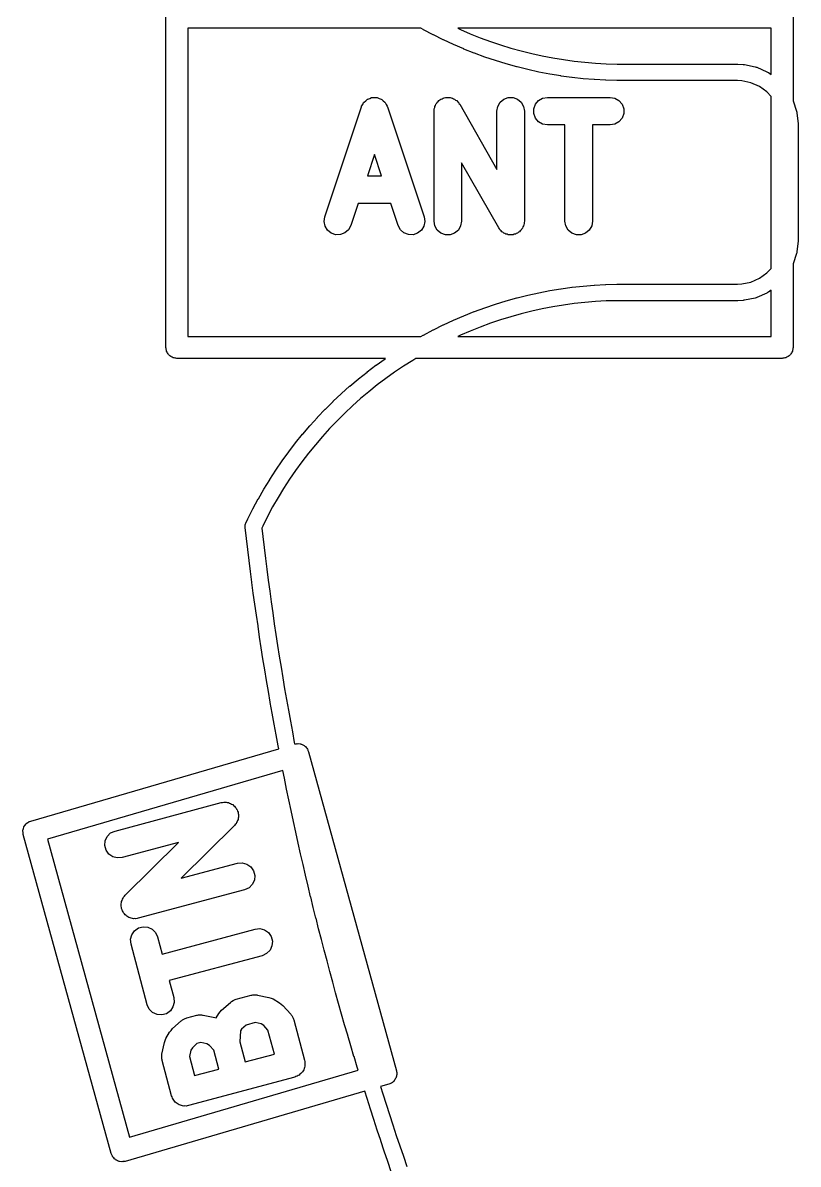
# Model space of a CAD drawing. Extents: x 83 to 195, y -153 to -41.
# Drawn here: x 150.6 to 157.65, y -105.92 to -95.55 of the extents above; entities that cross this region are included whole.
import ezdxf

# ---------------------------------------------------------------- set-up
doc = ezdxf.new("R2010")
doc.units = 0
doc.header["$MEASUREMENT"] = 0
doc.layers.add('BLACK', color=7, linetype='CONTINUOUS')

msp = doc.modelspace()

# ---------------------------------------------------------------- linework, layer by layer
at = {"layer": 'Black'}
for p, q in [((151.901, -96.0009), (151.901, -95.5009)), ((157.601, -95.5009), (157.601, -96.2567)), ((154.219, -95.6009), (152.101, -95.6009)), ((152.101, -95.6009), (152.101, -96.0009)), ((154.24, -95.6129), (154.219, -95.6009)), ((154.241, -95.6133), (154.24, -95.6129)), ((154.242, -95.6139), (154.241, -95.6133)), ((154.331, -95.6606), (154.242, -95.6139)), ((154.553, -95.6009), (154.577, -95.6118)), ((157.401, -95.6009), (154.553, -95.6009)), ((154.577, -95.6118), (154.667, -95.6505)), ((157.401, -96.0203), (157.401, -95.6009)), ((154.332, -95.6609), (154.331, -95.6606)), ((154.332, -95.6615), (154.332, -95.6609)), ((154.422, -95.7058), (154.332, -95.6615)), ((154.423, -95.7061), (154.422, -95.7058)), ((154.424, -95.7066), (154.423, -95.7061)), ((154.515, -95.7485), (154.424, -95.7066)), ((154.667, -95.6505), (154.758, -95.6866)), ((154.758, -95.6866), (154.85, -95.7203)), ((154.85, -95.7203), (154.942, -95.7515)), ((154.516, -95.7487), (154.515, -95.7485)), ((154.516, -95.7493), (154.516, -95.7487)), ((154.608, -95.7887), (154.516, -95.7493)), ((154.609, -95.7889), (154.608, -95.7887)), ((154.61, -95.7895), (154.609, -95.7889)), ((154.703, -95.8264), (154.61, -95.7895)), ((154.704, -95.8266), (154.703, -95.8264)), ((154.705, -95.8271), (154.704, -95.8266)), ((154.799, -95.8615), (154.705, -95.8271)), ((154.942, -95.7515), (155.036, -95.7803)), ((155.036, -95.7803), (155.131, -95.8065)), ((155.131, -95.8065), (155.226, -95.8301)), ((155.226, -95.8301), (155.321, -95.8512)), ((154.8, -95.8617), (154.799, -95.8615)), ((154.801, -95.8622), (154.8, -95.8617)), ((154.896, -95.894), (154.801, -95.8622)), ((154.897, -95.8942), (154.896, -95.894)), ((154.898, -95.8947), (154.897, -95.8942)), ((154.993, -95.924), (154.898, -95.8947)), ((154.994, -95.9241), (154.993, -95.924)), ((154.995, -95.9245), (154.994, -95.9241)), ((155.091, -95.9513), (154.995, -95.9245)), ((155.321, -95.8512), (155.418, -95.8697)), ((155.418, -95.8697), (155.514, -95.8856)), ((155.514, -95.8856), (155.611, -95.8989)), ((155.611, -95.8989), (155.709, -95.9096)), ((155.709, -95.9096), (155.806, -95.9177)), ((155.806, -95.9177), (155.904, -95.9231)), ((155.904, -95.9231), (156.002, -95.9259)), ((156.002, -95.9259), (157.097, -95.9259)), ((157.097, -95.9259), (157.098, -95.9263)), ((157.098, -95.9263), (157.1, -95.926)), ((157.1, -95.926), (157.148, -95.9284)), ((157.148, -95.9284), (157.154, -95.9297)), ((157.154, -95.9297), (157.16, -95.9299)), ((157.16, -95.9299), (157.257, -95.9503)), ((151.901, -98.5009), (151.901, -96.0009)), ((152.101, -96.0009), (152.101, -98.4009)), ((155.092, -95.9514), (155.091, -95.9513)), ((155.093, -95.9518), (155.092, -95.9514)), ((155.19, -95.9759), (155.093, -95.9518)), ((155.191, -95.976), (155.19, -95.9759)), ((155.192, -95.9764), (155.191, -95.976)), ((155.29, -95.9979), (155.192, -95.9764)), ((155.291, -95.9979), (155.29, -95.9979)), ((155.292, -95.9983), (155.291, -95.9979)), ((155.39, -96.0172), (155.292, -95.9983)), ((155.391, -96.0172), (155.39, -96.0172)), ((155.392, -96.0175), (155.391, -96.0172)), ((155.491, -96.0338), (155.392, -96.0175)), ((155.492, -96.0338), (155.491, -96.0338)), ((155.493, -96.0341), (155.492, -96.0338)), ((155.592, -96.0476), (155.493, -96.0341)), ((157.257, -95.9503), (157.265, -95.9532)), ((157.265, -95.9532), (157.272, -95.9551)), ((157.272, -95.9551), (157.364, -95.9954)), ((157.364, -95.9954), (157.37, -95.9998)), ((157.37, -95.9998), (157.377, -96.0032)), ((157.377, -96.0032), (157.401, -96.0203)), ((155.593, -96.0476), (155.592, -96.0476)), ((155.594, -96.0479), (155.593, -96.0476)), ((155.693, -96.0588), (155.594, -96.0479)), ((155.694, -96.0587), (155.693, -96.0588)), ((155.695, -96.059), (155.694, -96.0587)), ((155.795, -96.0672), (155.695, -96.059)), ((155.796, -96.0671), (155.795, -96.0672)), ((155.797, -96.0674), (155.796, -96.0671)), ((155.897, -96.0729), (155.797, -96.0674)), ((155.898, -96.0728), (155.897, -96.0729)), ((155.899, -96.073), (155.898, -96.0728)), ((155.999, -96.0759), (155.899, -96.073)), ((156, -96.0757), (155.999, -96.0759)), ((156.001, -96.0759), (156, -96.0757)), ((157.095, -96.0759), (156.001, -96.0759)), ((157.135, -96.0779), (157.095, -96.0759)), ((157.219, -96.0955), (157.135, -96.0779)), ((157.296, -96.1294), (157.219, -96.0955)), ((157.364, -96.1786), (157.296, -96.1294)), ((153.717, -96.259), (153.731, -96.2468)), ((153.731, -96.2468), (153.734, -96.2455)), ((153.734, -96.2455), (153.737, -96.2434)), ((153.737, -96.2434), (153.754, -96.2376)), ((153.754, -96.2376), (153.771, -96.2308)), ((153.771, -96.2308), (153.775, -96.2307)), ((153.775, -96.2307), (153.778, -96.2297)), ((153.778, -96.2297), (153.796, -96.2302)), ((153.796, -96.2302), (153.815, -96.2297)), ((153.815, -96.2297), (153.818, -96.2307)), ((153.818, -96.2307), (153.821, -96.2308)), ((153.821, -96.2308), (153.838, -96.2376)), ((153.838, -96.2376), (153.856, -96.2434)), ((153.856, -96.2434), (153.858, -96.2455)), ((153.858, -96.2455), (153.862, -96.2468)), ((153.862, -96.2468), (153.875, -96.259)), ((154.392, -96.2519), (154.4, -96.245)), ((154.4, -96.245), (154.411, -96.2412)), ((154.411, -96.2412), (154.421, -96.2357)), ((154.421, -96.2357), (154.431, -96.2338)), ((154.431, -96.2338), (154.441, -96.2302)), ((154.441, -96.2302), (154.452, -96.2302)), ((154.452, -96.2302), (154.463, -96.2283)), ((154.463, -96.2283), (154.474, -96.2302)), ((154.474, -96.2302), (154.485, -96.2302)), ((154.485, -96.2302), (154.495, -96.234)), ((154.495, -96.234), (154.506, -96.236)), ((154.506, -96.236), (154.515, -96.2414)), ((154.515, -96.2414), (154.525, -96.245)), ((154.525, -96.245), (154.534, -96.2523)), ((154.939, -96.273), (154.972, -96.245)), ((154.972, -96.245), (155.013, -96.2302)), ((155.013, -96.2302), (155.056, -96.2302)), ((155.056, -96.2302), (155.097, -96.245)), ((155.097, -96.245), (155.13, -96.273)), ((155.287, -96.2575), (155.325, -96.2358)), ((155.325, -96.2358), (155.368, -96.2283)), ((155.368, -96.2283), (155.939, -96.2283)), ((155.939, -96.2283), (155.982, -96.2358)), ((155.982, -96.2358), (156.019, -96.2575)), ((157.401, -96.2196), (157.364, -96.1786)), ((157.401, -97.7823), (157.401, -96.2196)), ((153.344, -97.3138), (153.678, -96.3138)), ((153.678, -96.3138), (153.679, -96.3107)), ((153.679, -96.3107), (153.68, -96.3074)), ((153.68, -96.3074), (153.69, -96.2917)), ((153.69, -96.2917), (153.698, -96.2756)), ((153.698, -96.2756), (153.701, -96.2733)), ((153.701, -96.2733), (153.703, -96.2704)), ((153.703, -96.2704), (153.717, -96.259)), ((153.875, -96.259), (153.89, -96.2704)), ((153.89, -96.2704), (153.892, -96.2733)), ((153.892, -96.2733), (153.894, -96.2756)), ((153.894, -96.2756), (153.903, -96.2917)), ((153.903, -96.2917), (153.912, -96.3074)), ((153.912, -96.3074), (153.913, -96.3107)), ((153.913, -96.3107), (153.915, -96.3138)), ((153.915, -96.3138), (154.248, -97.3138)), ((154.338, -96.3533), (154.34, -96.3423)), ((154.34, -96.331), (154.344, -96.3211)), ((154.34, -96.3423), (154.34, -96.331)), ((154.344, -96.3211), (154.345, -96.3105)), ((154.345, -96.3105), (154.351, -96.3008)), ((154.351, -96.3008), (154.355, -96.2903)), ((154.355, -96.2903), (154.362, -96.2822)), ((154.362, -96.2822), (154.367, -96.273)), ((154.367, -96.273), (154.376, -96.2657)), ((154.376, -96.2657), (154.383, -96.2572)), ((154.383, -96.2572), (154.392, -96.2519)), ((154.534, -96.2523), (154.544, -96.2579)), ((154.544, -96.2579), (154.55, -96.2661)), ((154.55, -96.2661), (154.559, -96.273)), ((154.559, -96.273), (154.564, -96.2827)), ((154.564, -96.2827), (154.571, -96.2913)), ((154.571, -96.2913), (154.909, -96.8826)), ((154.909, -96.3533), (154.917, -96.3105)), ((154.917, -96.3105), (154.939, -96.273)), ((155.13, -96.273), (155.152, -96.3105)), ((155.152, -96.3105), (155.159, -96.3533)), ((155.245, -96.3316), (155.259, -96.2908)), ((155.245, -96.375), (155.245, -96.3316)), ((155.259, -96.2908), (155.287, -96.2575)), ((156.019, -96.2575), (156.047, -96.2908)), ((156.047, -96.2908), (156.062, -96.3316)), ((156.062, -96.3316), (156.062, -96.375)), ((157.601, -96.2567), (157.603, -96.2596)), ((157.603, -96.2596), (157.634, -96.3545)), ((154.338, -97.3533), (154.338, -96.3533)), ((154.909, -96.8826), (154.909, -96.3533)), ((155.159, -96.3533), (155.159, -97.3533)), ((155.259, -96.4158), (155.245, -96.375)), ((155.287, -96.4491), (155.259, -96.4158)), ((155.325, -96.4708), (155.287, -96.4491)), ((156.019, -96.4491), (155.982, -96.4708)), ((156.047, -96.4158), (156.019, -96.4491)), ((156.062, -96.375), (156.047, -96.4158)), ((157.634, -96.3545), (157.635, -96.3623)), ((157.635, -96.3623), (157.637, -96.3699)), ((157.637, -96.3699), (157.647, -96.4692)), ((155.368, -96.4783), (155.325, -96.4708)), ((155.528, -96.4783), (155.368, -96.4783)), ((155.528, -97.3533), (155.528, -96.4783)), ((155.939, -96.4783), (155.778, -96.4783)), ((155.778, -96.4783), (155.778, -97.3533)), ((155.982, -96.4708), (155.939, -96.4783)), ((157.647, -96.4692), (157.647, -96.4731)), ((157.647, -96.4731), (157.648, -96.477)), ((157.648, -96.477), (157.648, -97.0009)), ((153.796, -96.7486), (153.732, -96.9426)), ((153.861, -96.9426), (153.796, -96.7486)), ((154.926, -97.4153), (154.588, -96.824)), ((154.588, -96.824), (154.588, -97.3533)), ((153.732, -96.9426), (153.861, -96.9426)), ((157.648, -97.0009), (157.648, -97.5248)), ((153.648, -97.1926), (153.581, -97.3928)), ((153.944, -97.1926), (153.648, -97.1926)), ((154.011, -97.3928), (153.944, -97.1926)), ((153.338, -97.3567), (153.344, -97.3138)), ((153.347, -97.3992), (153.338, -97.3567)), ((154.255, -97.3567), (154.246, -97.3992)), ((154.248, -97.3138), (154.255, -97.3567)), ((154.345, -97.3961), (154.338, -97.3533)), ((154.588, -97.3533), (154.58, -97.3961)), ((155.154, -97.3856), (155.152, -97.3961)), ((155.157, -97.3756), (155.154, -97.3856)), ((155.159, -97.3533), (155.157, -97.3643)), ((155.157, -97.3643), (155.157, -97.3756)), ((155.536, -97.3961), (155.528, -97.3533)), ((155.778, -97.3533), (155.771, -97.3961)), ((153.369, -97.4362), (153.347, -97.3992)), ((153.403, -97.4632), (153.369, -97.4362)), ((153.445, -97.4769), (153.403, -97.4632)), ((153.488, -97.4758), (153.445, -97.4769)), ((153.528, -97.4598), (153.488, -97.4758)), ((153.561, -97.431), (153.528, -97.4598)), ((153.581, -97.3928), (153.561, -97.431)), ((154.032, -97.431), (154.011, -97.3928)), ((154.064, -97.4598), (154.032, -97.431)), ((154.105, -97.4758), (154.064, -97.4598)), ((154.148, -97.4769), (154.105, -97.4758)), ((154.189, -97.4632), (154.148, -97.4769)), ((154.223, -97.4362), (154.189, -97.4632)), ((154.246, -97.3992), (154.223, -97.4362)), ((154.367, -97.4336), (154.345, -97.3961)), ((154.4, -97.4616), (154.367, -97.4336)), ((154.441, -97.4764), (154.4, -97.4616)), ((154.485, -97.4764), (154.441, -97.4764)), ((154.525, -97.4616), (154.485, -97.4764)), ((154.559, -97.4336), (154.525, -97.4616)), ((154.58, -97.3961), (154.559, -97.4336)), ((154.933, -97.4239), (154.926, -97.4153)), ((154.939, -97.4336), (154.933, -97.4239)), ((154.947, -97.4405), (154.939, -97.4336)), ((154.954, -97.4487), (154.947, -97.4405)), ((154.963, -97.4543), (154.954, -97.4487)), ((154.972, -97.4616), (154.963, -97.4543)), ((154.982, -97.4652), (154.972, -97.4616)), ((154.991, -97.4706), (154.982, -97.4652)), ((155.002, -97.4726), (154.991, -97.4706)), ((155.013, -97.4764), (155.002, -97.4726)), ((155.023, -97.4764), (155.013, -97.4764)), ((155.034, -97.4783), (155.023, -97.4764)), ((155.045, -97.4764), (155.034, -97.4783)), ((155.056, -97.4764), (155.045, -97.4764)), ((155.066, -97.4728), (155.056, -97.4764)), ((155.077, -97.471), (155.066, -97.4728)), ((155.086, -97.4654), (155.077, -97.471)), ((155.097, -97.4616), (155.086, -97.4654)), ((155.105, -97.4547), (155.097, -97.4616)), ((155.114, -97.4494), (155.105, -97.4547)), ((155.121, -97.4409), (155.114, -97.4494)), ((155.13, -97.4336), (155.121, -97.4409)), ((155.135, -97.4244), (155.13, -97.4336)), ((155.142, -97.4163), (155.135, -97.4244)), ((155.146, -97.4058), (155.142, -97.4163)), ((155.152, -97.3961), (155.146, -97.4058)), ((155.558, -97.4336), (155.536, -97.3961)), ((155.591, -97.4616), (155.558, -97.4336)), ((155.632, -97.4764), (155.591, -97.4616)), ((155.675, -97.4764), (155.632, -97.4764)), ((155.716, -97.4616), (155.675, -97.4764)), ((155.749, -97.4336), (155.716, -97.4616)), ((155.771, -97.3961), (155.749, -97.4336)), ((157.647, -97.5327), (157.637, -97.6319)), ((157.648, -97.5248), (157.647, -97.5287)), ((157.647, -97.5287), (157.647, -97.5327)), ((157.634, -97.6473), (157.603, -97.7422)), ((157.635, -97.6395), (157.634, -97.6473)), ((157.637, -97.6319), (157.635, -97.6395)), ((157.364, -97.8232), (157.401, -97.7823)), ((157.603, -97.7422), (157.601, -97.7452)), ((157.601, -97.7452), (157.601, -98.5009)), ((157.135, -97.9239), (157.219, -97.9063)), ((157.219, -97.9063), (157.296, -97.8724)), ((157.296, -97.8724), (157.364, -97.8232)), ((155.192, -98.0255), (155.29, -98.004)), ((155.29, -98.004), (155.291, -98.0039)), ((155.291, -98.0039), (155.292, -98.0035)), ((155.292, -98.0035), (155.39, -97.9847)), ((155.39, -97.9847), (155.391, -97.9846)), ((155.391, -97.9846), (155.392, -97.9843)), ((155.392, -97.9843), (155.491, -97.9681)), ((155.491, -97.9681), (155.492, -97.9681)), ((155.492, -97.9681), (155.493, -97.9678)), ((155.493, -97.9678), (155.592, -97.9542)), ((155.592, -97.9542), (155.593, -97.9542)), ((155.593, -97.9542), (155.594, -97.9539)), ((155.594, -97.9539), (155.693, -97.943)), ((155.693, -97.943), (155.694, -97.9431)), ((155.694, -97.9431), (155.695, -97.9428)), ((155.695, -97.9428), (155.795, -97.9346)), ((155.795, -97.9346), (155.796, -97.9347)), ((155.796, -97.9347), (155.797, -97.9345)), ((155.797, -97.9345), (155.897, -97.9289)), ((155.897, -97.9289), (155.898, -97.929)), ((155.898, -97.929), (155.899, -97.9288)), ((155.899, -97.9288), (155.999, -97.926)), ((155.999, -97.926), (156, -97.9261)), ((156, -97.9261), (156.001, -97.9259)), ((156.001, -97.9259), (157.095, -97.9259)), ((157.095, -97.9259), (157.135, -97.9239)), ((157.364, -98.0065), (157.272, -98.0468)), ((157.37, -98.0021), (157.364, -98.0065)), ((157.377, -97.9986), (157.37, -98.0021)), ((157.401, -97.9815), (157.377, -97.9986)), ((157.401, -98.4009), (157.401, -97.9815)), ((154.801, -98.1397), (154.896, -98.1078)), ((154.896, -98.1078), (154.897, -98.1076)), ((154.897, -98.1076), (154.898, -98.1072)), ((154.898, -98.1072), (154.993, -98.0779)), ((154.993, -98.0779), (154.994, -98.0777)), ((154.994, -98.0777), (154.995, -98.0773)), ((154.995, -98.0773), (155.091, -98.0506)), ((155.091, -98.0506), (155.092, -98.0505)), ((155.092, -98.0505), (155.093, -98.0501)), ((155.093, -98.0501), (155.19, -98.0259)), ((155.19, -98.0259), (155.191, -98.0259)), ((155.191, -98.0259), (155.192, -98.0255)), ((155.611, -98.1029), (155.514, -98.1162)), ((155.709, -98.0922), (155.611, -98.1029)), ((155.806, -98.0842), (155.709, -98.0922)), ((155.904, -98.0787), (155.806, -98.0842)), ((156.002, -98.0759), (155.904, -98.0787)), ((157.097, -98.0759), (156.002, -98.0759)), ((157.098, -98.0756), (157.097, -98.0759)), ((157.1, -98.0758), (157.098, -98.0756)), ((157.148, -98.0734), (157.1, -98.0758)), ((157.154, -98.0721), (157.148, -98.0734)), ((157.16, -98.0719), (157.154, -98.0721)), ((157.257, -98.0516), (157.16, -98.0719)), ((157.265, -98.0486), (157.257, -98.0516)), ((157.272, -98.0468), (157.265, -98.0486)), ((154.516, -98.2525), (154.608, -98.2131)), ((154.608, -98.2131), (154.609, -98.2129)), ((154.609, -98.2129), (154.61, -98.2124)), ((154.61, -98.2124), (154.703, -98.1755)), ((154.703, -98.1755), (154.704, -98.1752)), ((154.704, -98.1752), (154.705, -98.1747)), ((154.705, -98.1747), (154.799, -98.1403)), ((154.799, -98.1403), (154.8, -98.1401)), ((154.8, -98.1401), (154.801, -98.1397)), ((155.131, -98.1954), (155.036, -98.2216)), ((155.226, -98.1717), (155.131, -98.1954)), ((155.321, -98.1507), (155.226, -98.1717)), ((155.418, -98.1322), (155.321, -98.1507)), ((155.514, -98.1162), (155.418, -98.1322)), ((154.332, -98.3404), (154.422, -98.2961)), ((154.422, -98.2961), (154.423, -98.2958)), ((154.423, -98.2958), (154.424, -98.2952)), ((154.424, -98.2952), (154.515, -98.2534)), ((154.515, -98.2534), (154.516, -98.2531)), ((154.516, -98.2531), (154.516, -98.2525)), ((154.758, -98.3152), (154.667, -98.3514)), ((154.85, -98.2815), (154.758, -98.3152)), ((154.942, -98.2503), (154.85, -98.2815)), ((155.036, -98.2216), (154.942, -98.2503)), ((152.101, -98.4009), (154.219, -98.4009)), ((154.219, -98.4009), (154.24, -98.3889)), ((154.24, -98.3889), (154.241, -98.3886)), ((154.241, -98.3886), (154.242, -98.3879)), ((154.242, -98.3879), (154.331, -98.3413)), ((154.331, -98.3413), (154.332, -98.341)), ((154.332, -98.341), (154.332, -98.3404)), ((154.577, -98.39), (154.553, -98.4009)), ((154.553, -98.4009), (157.401, -98.4009)), ((154.667, -98.3514), (154.577, -98.39)), ((151.903, -98.5095), (151.901, -98.5009)), ((151.903, -98.5183), (151.903, -98.5095)), ((151.906, -98.5265), (151.903, -98.5183)), ((151.907, -98.5351), (151.906, -98.5265)), ((157.596, -98.5265), (157.595, -98.5351)), ((157.599, -98.5183), (157.596, -98.5265)), ((157.601, -98.5009), (157.599, -98.5095)), ((157.599, -98.5095), (157.599, -98.5183)), ((151.911, -98.5427), (151.907, -98.5351)), ((151.914, -98.5509), (151.911, -98.5427)), ((151.92, -98.5576), (151.914, -98.5509)), ((151.924, -98.5652), (151.92, -98.5576)), ((151.931, -98.5708), (151.924, -98.5652)), ((151.937, -98.5775), (151.931, -98.5708)), ((151.944, -98.5819), (151.937, -98.5775)), ((151.951, -98.5875), (151.944, -98.5819)), ((151.959, -98.5905), (151.951, -98.5875)), ((151.967, -98.5949), (151.959, -98.5905)), ((151.975, -98.5964), (151.967, -98.5949)), ((151.984, -98.5994), (151.975, -98.5964)), ((151.992, -98.5994), (151.984, -98.5994)), ((152.001, -98.6009), (151.992, -98.5994)), ((153.897, -98.6009), (152.001, -98.6009)), ((153.812, -98.6612), (153.893, -98.6032)), ((153.893, -98.6032), (153.894, -98.6027)), ((153.894, -98.6027), (153.895, -98.602)), ((153.895, -98.602), (153.897, -98.6009)), ((154.144, -98.6185), (154.061, -98.671)), ((154.173, -98.6009), (154.144, -98.6185)), ((157.501, -98.6009), (154.173, -98.6009)), ((157.51, -98.5994), (157.501, -98.6009)), ((157.518, -98.5994), (157.51, -98.5994)), ((157.527, -98.5964), (157.518, -98.5994)), ((157.535, -98.5949), (157.527, -98.5964)), ((157.543, -98.5905), (157.535, -98.5949)), ((157.551, -98.5875), (157.543, -98.5905)), ((157.558, -98.5819), (157.551, -98.5875)), ((157.565, -98.5775), (157.558, -98.5819)), ((157.571, -98.5708), (157.565, -98.5775)), ((157.578, -98.5652), (157.571, -98.5708)), ((157.582, -98.5576), (157.578, -98.5652)), ((157.588, -98.5509), (157.582, -98.5576)), ((157.591, -98.5427), (157.588, -98.5509)), ((157.595, -98.5351), (157.591, -98.5427)), ((153.651, -98.7863), (153.729, -98.7239)), ((153.729, -98.7239), (153.73, -98.7235)), ((153.73, -98.7227), (153.81, -98.6624)), ((153.73, -98.7235), (153.73, -98.7227)), ((153.81, -98.6624), (153.811, -98.662)), ((153.811, -98.662), (153.812, -98.6612)), ((153.98, -98.7258), (153.9, -98.7827)), ((154.061, -98.671), (153.98, -98.7258)), ((153.573, -98.8521), (153.649, -98.7876)), ((153.649, -98.7876), (153.65, -98.7871)), ((153.65, -98.7871), (153.651, -98.7863)), ((153.9, -98.7827), (153.822, -98.8418)), ((153.422, -98.9897), (153.495, -98.9213)), ((153.495, -98.9213), (153.496, -98.9207)), ((153.496, -98.9207), (153.497, -98.9199)), ((153.497, -98.9199), (153.571, -98.8534)), ((153.571, -98.8534), (153.572, -98.8529)), ((153.572, -98.8529), (153.573, -98.8521)), ((153.745, -98.9029), (153.67, -98.9661)), ((153.822, -98.8418), (153.745, -98.9029)), ((153.35, -99.0615), (153.421, -98.9911)), ((153.421, -98.9911), (153.422, -98.9905)), ((153.422, -98.9905), (153.422, -98.9897)), ((153.597, -99.0312), (153.526, -99.0984)), ((153.67, -98.9661), (153.597, -99.0312)), ((153.211, -99.2109), (153.278, -99.1368)), ((153.278, -99.1368), (153.279, -99.1361)), ((153.279, -99.1353), (153.348, -99.063)), ((153.279, -99.1361), (153.279, -99.1353)), ((153.348, -99.063), (153.349, -99.0624)), ((153.349, -99.0624), (153.35, -99.0615)), ((153.526, -99.0984), (153.456, -99.1674)), ((153.144, -99.2883), (153.209, -99.2124)), ((153.209, -99.2124), (153.21, -99.2117)), ((153.21, -99.2117), (153.211, -99.2109)), ((153.388, -99.2382), (153.323, -99.3108)), ((153.456, -99.1674), (153.388, -99.2382)), ((153.08, -99.3675), (153.143, -99.2898)), ((153.143, -99.2898), (153.144, -99.2892)), ((153.144, -99.2892), (153.144, -99.2883)), ((153.323, -99.3108), (153.259, -99.3852)), ((152.958, -99.5308), (153.017, -99.4499)), ((153.017, -99.4492), (153.018, -99.4483)), ((153.017, -99.4499), (153.017, -99.4492)), ((153.018, -99.4483), (153.079, -99.369)), ((153.079, -99.3684), (153.08, -99.3675)), ((153.079, -99.369), (153.079, -99.3684)), ((153.197, -99.4613), (153.137, -99.5389)), ((153.259, -99.3852), (153.197, -99.4613)), ((152.9, -99.6149), (152.957, -99.5325)), ((152.957, -99.5318), (152.958, -99.5308)), ((152.957, -99.5325), (152.957, -99.5318)), ((153.137, -99.5389), (153.08, -99.6182)), ((152.845, -99.7006), (152.899, -99.6166)), ((152.899, -99.6166), (152.9, -99.6159)), ((152.9, -99.6159), (152.9, -99.6149)), ((153.08, -99.6182), (153.024, -99.699)), ((152.791, -99.7876), (152.844, -99.7023)), ((152.844, -99.7015), (152.845, -99.7006)), ((152.844, -99.7023), (152.844, -99.7015)), ((153.024, -99.699), (152.971, -99.7812)), ((152.692, -99.9659), (152.74, -99.8779)), ((152.74, -99.8771), (152.741, -99.8761)), ((152.74, -99.8779), (152.74, -99.8771)), ((152.741, -99.8761), (152.79, -99.7894)), ((152.79, -99.7894), (152.791, -99.7886)), ((152.791, -99.7886), (152.791, -99.7876)), ((152.92, -99.8649), (152.871, -99.9499)), ((152.971, -99.7812), (152.92, -99.8649)), ((152.646, -100.057), (152.691, -99.9677)), ((152.691, -99.9677), (152.692, -99.9669)), ((152.692, -99.9669), (152.692, -99.9659)), ((152.871, -99.9499), (152.825, -100.036)), ((152.627, -100.097), (152.646, -100.058)), ((152.646, -100.058), (152.646, -100.057)), ((152.646, -100.058), (152.646, -100.058)), ((152.825, -100.036), (152.781, -100.124)), ((152.62, -100.122), (152.621, -100.119)), ((152.621, -100.13), (152.62, -100.122)), ((152.62, -100.138), (152.621, -100.13)), ((152.632, -100.237), (152.62, -100.138)), ((152.621, -100.116), (152.622, -100.114)), ((152.621, -100.119), (152.621, -100.116)), ((152.622, -100.112), (152.625, -100.105)), ((152.622, -100.114), (152.622, -100.112)), ((152.625, -100.105), (152.627, -100.097)), ((152.781, -100.124), (152.772, -100.142)), ((152.772, -100.142), (152.781, -100.22)), ((152.632, -100.238), (152.632, -100.237)), ((152.632, -100.237), (152.632, -100.237)), ((152.644, -100.337), (152.632, -100.238)), ((152.781, -100.22), (152.793, -100.319)), ((152.656, -100.436), (152.644, -100.337)), ((152.644, -100.337), (152.644, -100.337)), ((152.644, -100.337), (152.644, -100.337)), ((152.793, -100.319), (152.805, -100.418)), ((152.656, -100.437), (152.656, -100.436)), ((152.669, -100.536), (152.656, -100.437)), ((152.656, -100.437), (152.656, -100.437)), ((152.805, -100.418), (152.818, -100.517)), ((152.682, -100.635), (152.669, -100.536)), ((152.669, -100.536), (152.669, -100.536)), ((152.669, -100.536), (152.669, -100.536)), ((152.818, -100.517), (152.831, -100.615)), ((152.682, -100.636), (152.682, -100.635)), ((152.682, -100.635), (152.682, -100.635)), ((152.695, -100.735), (152.682, -100.636)), ((152.831, -100.615), (152.844, -100.714)), ((152.709, -100.834), (152.695, -100.735)), ((152.695, -100.735), (152.695, -100.735)), ((152.695, -100.735), (152.695, -100.735)), ((152.844, -100.714), (152.858, -100.813)), ((152.723, -100.933), (152.709, -100.834)), ((152.709, -100.834), (152.709, -100.834)), ((152.709, -100.834), (152.709, -100.834)), ((152.858, -100.813), (152.872, -100.912)), ((152.872, -100.912), (152.886, -101.011)), ((152.723, -100.934), (152.723, -100.933)), ((152.723, -100.933), (152.723, -100.933)), ((152.738, -101.032), (152.723, -100.934)), ((152.886, -101.011), (152.901, -101.109)), ((152.738, -101.033), (152.738, -101.032)), ((152.752, -101.132), (152.738, -101.033)), ((152.738, -101.033), (152.738, -101.033)), ((152.901, -101.109), (152.916, -101.208)), ((152.768, -101.231), (152.752, -101.132)), ((152.752, -101.132), (152.752, -101.132)), ((152.752, -101.132), (152.752, -101.132)), ((152.916, -101.208), (152.931, -101.306)), ((152.783, -101.33), (152.768, -101.231)), ((152.768, -101.231), (152.768, -101.231)), ((152.768, -101.231), (152.768, -101.231)), ((152.799, -101.429), (152.783, -101.33)), ((152.783, -101.33), (152.783, -101.33)), ((152.783, -101.33), (152.783, -101.33)), ((152.931, -101.306), (152.947, -101.405)), ((152.815, -101.528), (152.799, -101.429)), ((152.799, -101.429), (152.799, -101.429)), ((152.799, -101.429), (152.799, -101.429)), ((152.947, -101.405), (152.947, -101.405)), ((152.947, -101.405), (152.963, -101.503)), ((152.832, -101.627), (152.815, -101.528)), ((152.815, -101.528), (152.815, -101.528)), ((152.815, -101.528), (152.815, -101.528)), ((152.963, -101.503), (152.98, -101.602)), ((152.849, -101.725), (152.832, -101.627)), ((152.832, -101.627), (152.832, -101.627)), ((152.832, -101.627), (152.832, -101.627)), ((152.98, -101.602), (152.997, -101.7)), ((152.849, -101.726), (152.849, -101.725)), ((152.866, -101.824), (152.849, -101.726)), ((152.849, -101.726), (152.849, -101.726)), ((152.997, -101.7), (153.014, -101.798)), ((152.867, -101.824), (152.866, -101.824)), ((152.884, -101.923), (152.867, -101.824)), ((152.867, -101.824), (152.867, -101.824)), ((153.014, -101.798), (153.032, -101.896)), ((152.902, -102.022), (152.884, -101.923)), ((152.884, -101.923), (152.884, -101.923)), ((152.884, -101.923), (152.884, -101.923)), ((153.032, -101.896), (153.032, -101.896)), ((153.032, -101.896), (153.05, -101.994)), ((152.921, -102.12), (152.902, -102.022)), ((152.902, -102.022), (152.902, -102.022)), ((152.902, -102.022), (152.902, -102.022)), ((153.05, -101.994), (153.068, -102.092)), ((150.673, -102.805), (152.926, -102.147)), ((152.926, -102.147), (152.921, -102.12)), ((152.921, -102.12), (152.921, -102.12)), ((152.921, -102.12), (152.921, -102.12)), ((153.068, -102.092), (153.07, -102.104)), ((153.07, -102.104), (153.072, -102.104)), ((153.072, -102.104), (153.089, -102.102)), ((153.089, -102.102), (153.092, -102.101)), ((153.092, -102.101), (153.094, -102.102)), ((153.094, -102.102), (153.106, -102.1)), ((153.106, -102.1), (153.121, -102.104)), ((153.121, -102.104), (153.126, -102.104)), ((153.126, -102.104), (153.13, -102.106)), ((153.13, -102.106), (153.14, -102.108)), ((153.14, -102.108), (153.15, -102.115)), ((153.15, -102.115), (153.158, -102.119)), ((153.158, -102.119), (153.163, -102.123)), ((153.163, -102.123), (153.169, -102.128)), ((153.169, -102.128), (153.175, -102.135)), ((153.175, -102.135), (153.183, -102.143)), ((153.183, -102.143), (153.187, -102.151)), ((153.187, -102.151), (153.19, -102.156)), ((153.19, -102.156), (153.191, -102.162)), ((153.191, -102.162), (153.197, -102.174)), ((153.197, -102.174), (153.996, -105.073)), ((152.964, -102.344), (150.823, -102.969)), ((152.978, -102.415), (152.964, -102.344)), ((152.978, -102.416), (152.978, -102.415)), ((152.978, -102.415), (152.978, -102.415)), ((152.998, -102.514), (152.978, -102.416)), ((153.018, -102.612), (152.998, -102.514)), ((152.998, -102.514), (152.998, -102.514)), ((152.998, -102.514), (152.998, -102.514)), ((151.438, -102.895), (152.404, -102.636)), ((152.404, -102.636), (152.415, -102.635)), ((152.415, -102.635), (152.426, -102.632)), ((152.426, -102.632), (152.436, -102.633)), ((152.436, -102.633), (152.447, -102.632)), ((152.447, -102.632), (152.458, -102.635)), ((152.458, -102.635), (152.469, -102.636)), ((152.469, -102.636), (152.479, -102.641)), ((152.479, -102.641), (152.489, -102.644)), ((152.489, -102.644), (152.498, -102.65)), ((152.498, -102.65), (152.508, -102.655)), ((152.508, -102.655), (152.516, -102.662)), ((152.516, -102.662), (152.524, -102.669)), ((152.524, -102.669), (152.531, -102.678)), ((152.531, -102.678), (152.539, -102.686)), ((153.039, -102.71), (153.018, -102.612)), ((153.018, -102.612), (153.018, -102.612)), ((153.018, -102.612), (153.018, -102.612)), ((152.539, -102.686), (152.543, -102.695)), ((152.543, -102.695), (152.549, -102.704)), ((152.549, -102.704), (152.552, -102.715)), ((152.552, -102.715), (152.557, -102.725)), ((152.557, -102.725), (152.558, -102.736)), ((152.558, -102.779), (152.557, -102.789)), ((152.558, -102.736), (152.561, -102.746)), ((152.56, -102.768), (152.558, -102.779)), ((152.561, -102.746), (152.56, -102.757)), ((152.56, -102.757), (152.56, -102.768)), ((153.06, -102.808), (153.039, -102.71)), ((153.039, -102.71), (153.039, -102.71)), ((153.039, -102.71), (153.039, -102.71)), ((150.6, -102.892), (150.604, -102.879)), ((150.604, -102.877), (150.605, -102.875)), ((150.604, -102.879), (150.604, -102.877)), ((150.605, -102.875), (150.609, -102.858)), ((150.609, -102.858), (150.617, -102.846)), ((150.617, -102.846), (150.618, -102.845)), ((150.618, -102.845), (150.619, -102.845)), ((150.619, -102.845), (150.629, -102.83)), ((150.629, -102.83), (150.641, -102.821)), ((150.641, -102.821), (150.642, -102.82)), ((150.642, -102.82), (150.643, -102.82)), ((150.643, -102.82), (150.657, -102.81)), ((150.657, -102.81), (150.671, -102.806)), ((150.671, -102.806), (150.673, -102.805)), ((152.524, -102.846), (152.04, -103.325)), ((152.53, -102.837), (152.524, -102.846)), ((152.538, -102.829), (152.53, -102.837)), ((152.543, -102.819), (152.538, -102.829)), ((152.549, -102.81), (152.543, -102.819)), ((152.552, -102.799), (152.549, -102.81)), ((152.557, -102.789), (152.552, -102.799)), ((153.081, -102.906), (153.06, -102.808)), ((153.06, -102.808), (153.06, -102.808)), ((153.06, -102.808), (153.06, -102.808)), ((150.602, -102.908), (150.6, -102.892)), ((150.602, -102.912), (150.602, -102.908)), ((150.602, -102.915), (150.602, -102.912)), ((150.604, -102.927), (150.602, -102.915)), ((151.404, -105.827), (150.604, -102.927)), ((150.823, -102.969), (151.57, -105.677)), ((151.346, -103.027), (151.349, -102.983)), ((151.349, -102.983), (151.368, -102.944)), ((151.368, -102.944), (151.398, -102.913)), ((151.398, -102.913), (151.438, -102.895)), ((153.103, -103.004), (153.081, -102.906)), ((153.081, -102.906), (153.081, -102.906)), ((153.081, -102.906), (153.081, -102.906)), ((151.357, -103.069), (151.346, -103.027)), ((151.382, -103.104), (151.357, -103.069)), ((152.014, -102.999), (151.502, -103.136)), ((151.53, -103.479), (152.014, -102.999)), ((153.125, -103.102), (153.103, -103.004)), ((153.103, -103.004), (153.103, -103.004)), ((153.103, -103.004), (153.103, -103.004)), ((151.417, -103.129), (151.382, -103.104)), ((151.459, -103.14), (151.417, -103.129)), ((151.502, -103.136), (151.459, -103.14)), ((152.04, -103.325), (152.552, -103.188)), ((152.552, -103.188), (152.595, -103.184)), ((152.595, -103.184), (152.637, -103.196)), ((152.637, -103.196), (152.672, -103.22)), ((153.147, -103.199), (153.125, -103.102)), ((153.125, -103.102), (153.125, -103.102)), ((153.125, -103.102), (153.125, -103.102)), ((152.672, -103.22), (152.697, -103.256)), ((152.697, -103.256), (152.708, -103.298)), ((152.708, -103.298), (152.705, -103.341)), ((153.147, -103.2), (153.147, -103.199)), ((153.17, -103.297), (153.147, -103.2)), ((153.147, -103.2), (153.147, -103.2)), ((153.193, -103.395), (153.17, -103.297)), ((153.17, -103.297), (153.17, -103.297)), ((153.17, -103.297), (153.17, -103.297)), ((152.686, -103.381), (152.656, -103.411)), ((152.705, -103.341), (152.686, -103.381)), ((153.216, -103.492), (153.193, -103.395)), ((153.193, -103.395), (153.193, -103.395)), ((153.193, -103.395), (153.193, -103.395)), ((151.505, -103.514), (151.511, -103.506)), ((151.511, -103.506), (151.516, -103.496)), ((151.516, -103.496), (151.524, -103.488)), ((151.524, -103.488), (151.53, -103.479)), ((152.616, -103.43), (151.65, -103.688)), ((152.656, -103.411), (152.616, -103.43)), ((153.217, -103.492), (153.216, -103.492)), ((153.24, -103.59), (153.217, -103.492)), ((153.217, -103.492), (153.217, -103.492)), ((151.493, -103.579), (151.494, -103.567)), ((151.496, -103.589), (151.493, -103.579)), ((151.494, -103.556), (151.496, -103.546)), ((151.494, -103.567), (151.494, -103.556)), ((151.496, -103.546), (151.497, -103.535)), ((151.497, -103.6), (151.496, -103.589)), ((151.497, -103.535), (151.502, -103.525)), ((151.502, -103.61), (151.497, -103.6)), ((151.502, -103.525), (151.505, -103.514)), ((151.505, -103.621), (151.502, -103.61)), ((153.264, -103.687), (153.24, -103.59)), ((153.24, -103.59), (153.24, -103.59)), ((153.24, -103.59), (153.24, -103.59)), ((151.511, -103.629), (151.505, -103.621)), ((151.515, -103.639), (151.511, -103.629)), ((151.523, -103.647), (151.515, -103.639)), ((151.53, -103.656), (151.523, -103.647)), ((151.538, -103.662), (151.53, -103.656)), ((151.546, -103.67), (151.538, -103.662)), ((151.556, -103.675), (151.546, -103.67)), ((151.565, -103.681), (151.556, -103.675)), ((151.575, -103.684), (151.565, -103.681)), ((151.585, -103.688), (151.575, -103.684)), ((151.596, -103.689), (151.585, -103.688)), ((151.607, -103.692), (151.596, -103.689)), ((151.618, -103.691), (151.607, -103.692)), ((151.628, -103.692), (151.618, -103.691)), ((151.639, -103.689), (151.628, -103.692)), ((151.65, -103.688), (151.639, -103.689)), ((153.265, -103.687), (153.264, -103.687)), ((153.264, -103.687), (153.264, -103.687)), ((153.289, -103.784), (153.265, -103.687)), ((151.591, -103.837), (151.616, -103.801)), ((151.616, -103.801), (151.651, -103.776)), ((151.651, -103.776), (151.693, -103.765)), ((151.693, -103.765), (151.737, -103.769)), ((151.737, -103.769), (151.776, -103.787)), ((151.776, -103.787), (151.807, -103.818)), ((151.807, -103.818), (151.825, -103.857)), ((151.867, -104.013), (152.712, -103.786)), ((152.712, -103.786), (152.755, -103.782)), ((152.755, -103.782), (152.797, -103.794)), ((152.797, -103.794), (152.833, -103.818)), ((152.833, -103.818), (152.857, -103.854)), ((153.314, -103.881), (153.289, -103.784)), ((153.289, -103.784), (153.289, -103.784)), ((153.289, -103.784), (153.289, -103.784)), ((151.58, -103.879), (151.591, -103.837)), ((151.584, -103.922), (151.58, -103.879)), ((151.731, -104.474), (151.584, -103.922)), ((151.825, -103.857), (151.867, -104.013)), ((152.857, -103.854), (152.869, -103.896)), ((152.869, -103.896), (152.865, -103.939)), ((153.314, -103.882), (153.314, -103.881)), ((153.314, -103.881), (153.314, -103.881)), ((153.339, -103.978), (153.314, -103.882)), ((152.816, -104.009), (152.776, -104.028)), ((152.847, -103.979), (152.816, -104.009)), ((152.865, -103.939), (152.847, -103.979)), ((153.339, -103.979), (153.339, -103.978)), ((153.365, -104.075), (153.339, -103.979)), ((153.339, -103.979), (153.339, -103.979)), ((152.776, -104.028), (151.931, -104.254)), ((153.365, -104.076), (153.365, -104.075)), ((153.365, -104.075), (153.365, -104.075)), ((153.39, -104.172), (153.365, -104.076)), ((153.391, -104.172), (153.39, -104.172)), ((153.417, -104.269), (153.391, -104.172)), ((153.391, -104.172), (153.391, -104.172)), ((151.931, -104.254), (151.973, -104.409)), ((153.443, -104.366), (153.417, -104.269)), ((153.417, -104.269), (153.417, -104.269)), ((153.417, -104.269), (153.417, -104.269)), ((151.973, -104.409), (151.977, -104.453)), ((152.498, -104.443), (152.512, -104.436)), ((152.512, -104.436), (152.524, -104.429)), ((152.524, -104.429), (152.531, -104.427)), ((152.531, -104.427), (152.538, -104.424)), ((152.538, -104.424), (152.676, -104.387)), ((152.676, -104.387), (152.683, -104.387)), ((152.683, -104.387), (152.69, -104.384)), ((152.69, -104.384), (152.704, -104.385)), ((152.704, -104.385), (152.719, -104.384)), ((152.719, -104.384), (152.726, -104.385)), ((152.726, -104.385), (152.733, -104.386)), ((152.733, -104.386), (152.837, -104.407)), ((152.837, -104.407), (152.856, -104.414)), ((152.856, -104.414), (152.875, -104.421)), ((152.875, -104.421), (152.933, -104.455)), ((153.47, -104.462), (153.443, -104.366)), ((153.443, -104.366), (153.443, -104.366)), ((153.443, -104.366), (153.443, -104.366)), ((151.75, -104.513), (151.731, -104.474)), ((151.78, -104.544), (151.75, -104.513)), ((151.82, -104.562), (151.78, -104.544)), ((151.941, -104.53), (151.905, -104.555)), ((151.965, -104.494), (151.941, -104.53)), ((151.977, -104.453), (151.965, -104.494)), ((152.382, -104.553), (152.395, -104.538)), ((152.395, -104.538), (152.407, -104.522)), ((152.407, -104.522), (152.487, -104.452)), ((152.487, -104.452), (152.493, -104.448)), ((152.493, -104.448), (152.498, -104.443)), ((152.933, -104.455), (152.949, -104.468)), ((152.949, -104.468), (152.964, -104.48)), ((152.964, -104.48), (153.035, -104.56)), ((153.498, -104.559), (153.47, -104.462)), ((153.47, -104.462), (153.47, -104.462)), ((153.47, -104.462), (153.47, -104.462)), ((151.863, -104.566), (151.82, -104.562)), ((151.905, -104.555), (151.863, -104.566)), ((151.96, -104.691), (152.039, -104.621)), ((152.039, -104.621), (152.046, -104.617)), ((152.046, -104.617), (152.051, -104.612)), ((152.051, -104.612), (152.064, -104.606)), ((152.064, -104.606), (152.076, -104.598)), ((152.076, -104.598), (152.084, -104.597)), ((152.084, -104.597), (152.09, -104.594)), ((152.09, -104.594), (152.182, -104.569)), ((152.182, -104.569), (152.189, -104.568)), ((152.189, -104.568), (152.196, -104.566)), ((152.196, -104.566), (152.211, -104.566)), ((152.211, -104.566), (152.225, -104.565)), ((152.225, -104.565), (152.232, -104.567)), ((152.232, -104.567), (152.239, -104.567)), ((152.239, -104.567), (152.344, -104.589)), ((152.344, -104.589), (152.358, -104.594)), ((152.358, -104.594), (152.382, -104.553)), ((152.712, -104.636), (152.631, -104.658)), ((152.767, -104.648), (152.712, -104.636)), ((152.791, -104.661), (152.767, -104.648)), ((153.035, -104.56), (153.039, -104.566)), ((153.039, -104.566), (153.044, -104.571)), ((153.044, -104.571), (153.05, -104.584)), ((153.05, -104.584), (153.058, -104.597)), ((153.058, -104.597), (153.059, -104.604)), ((153.059, -104.604), (153.062, -104.61)), ((153.062, -104.61), (153.161, -104.978)), ((153.525, -104.655), (153.498, -104.559)), ((153.498, -104.559), (153.498, -104.559)), ((153.498, -104.559), (153.498, -104.559)), ((151.901, -104.781), (151.934, -104.722)), ((151.934, -104.722), (151.947, -104.707)), ((151.947, -104.707), (151.96, -104.691)), ((152.58, -104.711), (152.574, -104.812)), ((152.588, -104.696), (152.58, -104.711)), ((152.631, -104.658), (152.588, -104.696)), ((152.828, -104.704), (152.791, -104.661)), ((152.887, -104.922), (152.828, -104.704)), ((153.553, -104.751), (153.525, -104.655)), ((153.525, -104.655), (153.525, -104.655)), ((153.525, -104.655), (153.525, -104.655)), ((153.553, -104.752), (153.553, -104.751)), ((153.553, -104.751), (153.553, -104.751)), ((153.582, -104.848), (153.553, -104.752)), ((151.865, -104.923), (151.887, -104.818)), ((151.887, -104.818), (151.894, -104.8)), ((151.894, -104.8), (151.901, -104.781)), ((152.183, -104.827), (152.141, -104.865)), ((152.218, -104.818), (152.183, -104.827)), ((152.274, -104.829), (152.218, -104.818)), ((152.297, -104.843), (152.274, -104.829)), ((152.335, -104.885), (152.297, -104.843)), ((152.574, -104.812), (152.622, -104.993)), ((153.61, -104.944), (153.582, -104.848)), ((153.582, -104.848), (153.582, -104.848)), ((153.582, -104.848), (153.582, -104.848)), ((151.863, -104.937), (151.865, -104.93)), ((151.864, -104.951), (151.863, -104.937)), ((151.864, -104.966), (151.864, -104.951)), ((151.865, -104.93), (151.865, -104.923)), ((152.127, -104.888), (152.116, -104.944)), ((152.116, -104.944), (152.162, -105.116)), ((152.141, -104.865), (152.127, -104.888)), ((152.381, -105.058), (152.335, -104.885)), ((152.622, -104.993), (152.887, -104.922)), ((153.611, -104.944), (153.61, -104.944)), ((153.64, -105.04), (153.611, -104.944)), ((153.611, -104.944), (153.611, -104.944)), ((151.866, -104.973), (151.864, -104.966)), ((151.867, -104.98), (151.866, -104.973)), ((151.953, -105.302), (151.867, -104.98)), ((152.162, -105.116), (152.381, -105.058)), ((153.153, -105.064), (153.147, -105.073)), ((153.156, -105.053), (153.153, -105.064)), ((153.161, -105.043), (153.156, -105.053)), ((153.161, -104.978), (153.162, -104.989)), ((153.162, -105.032), (153.161, -105.043)), ((153.162, -104.989), (153.164, -105)), ((153.164, -105.022), (153.162, -105.032)), ((153.164, -105), (153.163, -105.011)), ((153.163, -105.011), (153.164, -105.022)), ((153.649, -105.069), (153.64, -105.04)), ((153.64, -105.04), (153.64, -105.04)), ((153.64, -105.04), (153.64, -105.04)), ((151.57, -105.677), (153.649, -105.069)), ((153.072, -105.131), (152.106, -105.39)), ((153.082, -105.127), (153.072, -105.131)), ((153.093, -105.124), (153.082, -105.127)), ((153.102, -105.118), (153.093, -105.124)), ((153.112, -105.113), (153.102, -105.118)), ((153.119, -105.105), (153.112, -105.113)), ((153.128, -105.099), (153.119, -105.105)), ((153.135, -105.09), (153.128, -105.099)), ((153.142, -105.082), (153.135, -105.09)), ((153.147, -105.073), (153.142, -105.082)), ((153.977, -105.162), (153.971, -105.17)), ((153.983, -105.156), (153.977, -105.162)), ((153.986, -105.148), (153.983, -105.156)), ((153.991, -105.142), (153.986, -105.148)), ((153.993, -105.132), (153.991, -105.142)), ((153.997, -105.124), (153.993, -105.132)), ((153.996, -105.073), (153.997, -105.081)), ((153.997, -105.081), (153.999, -105.089)), ((153.998, -105.116), (153.997, -105.124)), ((154, -105.108), (153.998, -105.116)), ((153.999, -105.089), (153.999, -105.099)), ((153.999, -105.099), (154, -105.108)), ((153.708, -105.26), (151.529, -105.897)), ((153.729, -105.327), (153.708, -105.26)), ((153.928, -105.196), (153.852, -105.218)), ((153.852, -105.218), (153.872, -105.282)), ((153.935, -105.192), (153.928, -105.196)), ((153.943, -105.19), (153.935, -105.192)), ((153.951, -105.185), (153.943, -105.19)), ((153.959, -105.181), (153.951, -105.185)), ((153.965, -105.175), (153.959, -105.181)), ((153.971, -105.17), (153.965, -105.175)), ((151.958, -105.312), (151.953, -105.302)), ((151.961, -105.322), (151.958, -105.312)), ((151.967, -105.331), (151.961, -105.322)), ((151.972, -105.341), (151.967, -105.331)), ((151.979, -105.349), (151.972, -105.341)), ((151.986, -105.358), (151.979, -105.349)), ((151.995, -105.364), (151.986, -105.358)), ((152.002, -105.372), (151.995, -105.364)), ((152.012, -105.377), (152.002, -105.372)), ((153.759, -105.422), (153.729, -105.327)), ((153.729, -105.327), (153.729, -105.327)), ((153.729, -105.327), (153.729, -105.327)), ((153.872, -105.282), (153.902, -105.377)), ((152.021, -105.383), (152.012, -105.377)), ((152.032, -105.386), (152.021, -105.383)), ((152.042, -105.39), (152.032, -105.386)), ((152.053, -105.391), (152.042, -105.39)), ((152.063, -105.394), (152.053, -105.391)), ((152.074, -105.393), (152.063, -105.394)), ((152.085, -105.394), (152.074, -105.393)), ((152.095, -105.391), (152.085, -105.394)), ((152.106, -105.39), (152.095, -105.391)), ((153.759, -105.423), (153.759, -105.422)), ((153.759, -105.422), (153.759, -105.422)), ((153.79, -105.518), (153.759, -105.423)), ((153.902, -105.377), (153.933, -105.471)), ((153.933, -105.471), (153.964, -105.566)), ((153.821, -105.613), (153.79, -105.518)), ((153.79, -105.518), (153.79, -105.518)), ((153.79, -105.518), (153.79, -105.518)), ((153.964, -105.566), (153.995, -105.661)), ((153.853, -105.708), (153.821, -105.613)), ((153.821, -105.613), (153.821, -105.613)), ((153.821, -105.613), (153.821, -105.613)), ((153.995, -105.661), (154.027, -105.755)), ((153.853, -105.709), (153.853, -105.708)), ((153.853, -105.708), (153.853, -105.708)), ((153.885, -105.803), (153.853, -105.709)), ((154.027, -105.755), (154.059, -105.85)), ((151.41, -105.839), (151.404, -105.827)), ((151.411, -105.845), (151.41, -105.839)), ((151.414, -105.849), (151.411, -105.845)), ((151.419, -105.858), (151.414, -105.849)), ((151.426, -105.866), (151.419, -105.858)), ((151.432, -105.873), (151.426, -105.866)), ((151.438, -105.878), (151.432, -105.873)), ((151.443, -105.882), (151.438, -105.878)), ((151.451, -105.886), (151.443, -105.882)), ((151.461, -105.892), (151.451, -105.886)), ((151.471, -105.895), (151.461, -105.892)), ((153.885, -105.804), (153.885, -105.803)), ((153.885, -105.803), (153.885, -105.803)), ((153.917, -105.898), (153.885, -105.804)), ((154.059, -105.85), (154.091, -105.944)), ((151.475, -105.897), (151.471, -105.895)), ((151.48, -105.897), (151.475, -105.897)), ((151.495, -105.901), (151.48, -105.897)), ((151.507, -105.899), (151.495, -105.901)), ((151.509, -105.9), (151.507, -105.899)), ((151.512, -105.899), (151.509, -105.9)), ((151.529, -105.897), (151.512, -105.899)), ((153.917, -105.899), (153.917, -105.898)), ((153.917, -105.898), (153.917, -105.898)), ((153.949, -105.993), (153.917, -105.899))]:
    msp.add_line(p, q, dxfattribs=at)

doc.saveas('drawing.dxf')
